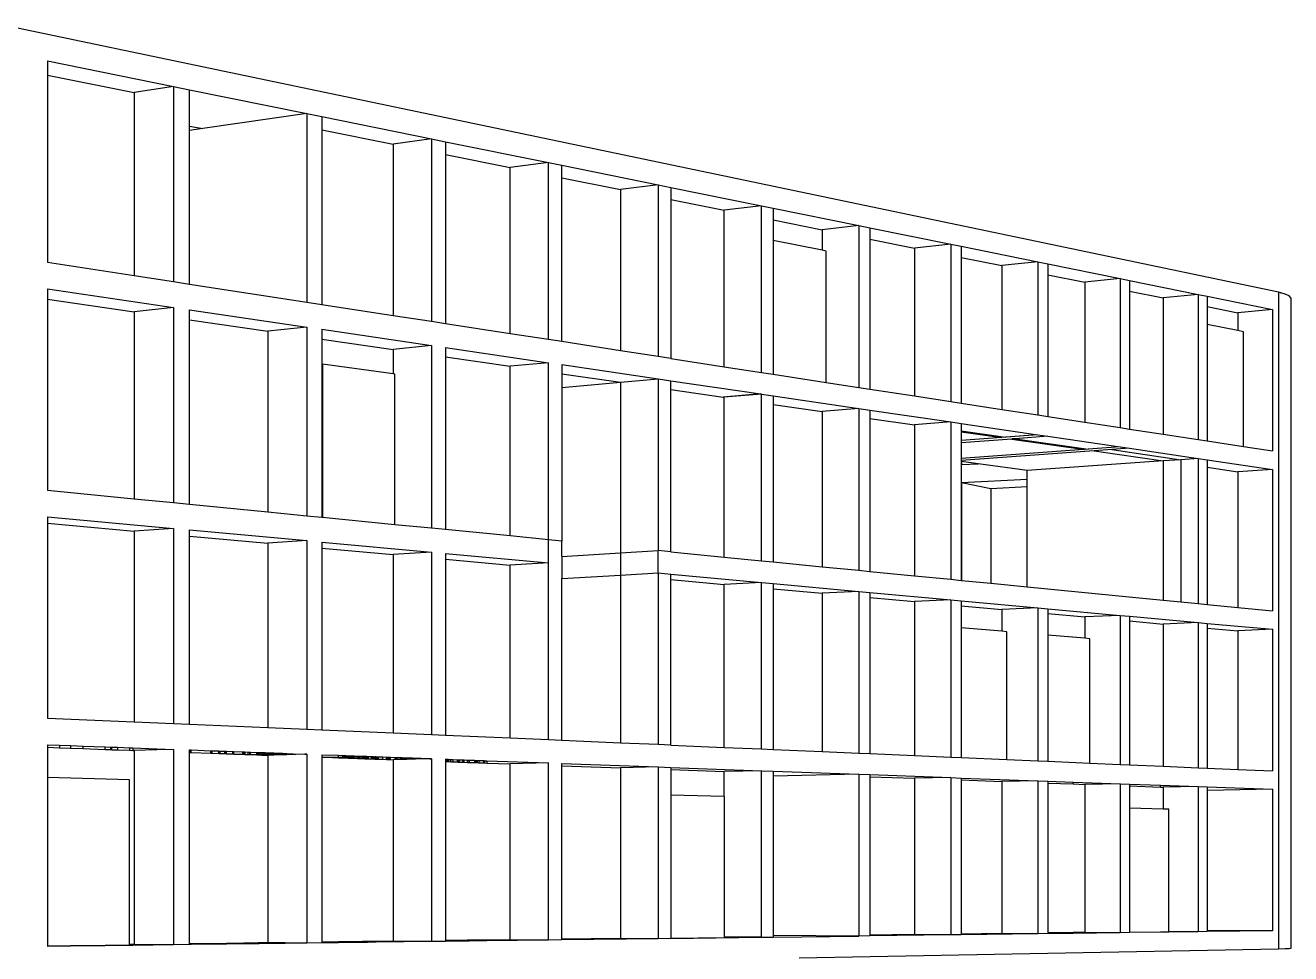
# Model space of a CAD drawing. Extents: x -29445 to 46678, y -19438 to 11547.
# Drawn here: x 2257 to 18822, y -783 to 11374 of the extents above; entities that cross this region are included whole.
import ezdxf

# ---------------------------------------------------------------- set-up
doc = ezdxf.new("R2010")
doc.units = 0
doc.layers.get('0').update_dxf_attribs({"linetype": 'CONTINUOUS'})

msp = doc.modelspace()

# ---------------------------------------------------------------- linework, layer by layer
for p, q in [((18662, 7878), (1966, 11374)), ((2549, 10908), (4196, 10574)), ((2549, 10908), (2549, 10720)), ((2549, 10720), (3681, 10494)), ((2549, 10720), (2549, 8267)), ((4196, 10574), (3681, 10494)), ((3681, 10494), (3681, 8093)), ((4196, 10574), (4196, 8014)), ((4196, 10574), (4406, 10531)), ((4406, 10531), (5943, 10219)), ((4406, 10055), (4406, 10531)), ((5943, 10219), (4582, 10021)), ((5943, 10219), (5943, 7745)), ((5943, 10219), (6139, 10179)), ((6139, 10179), (7576, 9888)), ((6139, 10179), (6139, 10004)), ((4406, 10055), (4582, 10021)), ((4406, 9995), (4406, 10055)), ((4582, 10021), (4406, 9995)), ((4406, 7981), (4406, 9995)), ((6139, 10004), (7071, 9818)), ((6139, 10004), (6139, 7715)), ((7576, 9888), (7071, 9818)), ((7071, 9818), (7071, 7571)), ((7576, 9888), (7576, 7494)), ((7576, 9888), (7759, 9850)), ((7759, 9850), (9106, 9577)), ((7759, 9850), (7759, 9681)), ((7759, 9681), (8606, 9512)), ((7759, 9681), (7759, 7465)), ((9106, 9577), (8606, 9512)), ((8606, 7335), (8606, 9512)), ((9106, 9577), (9279, 9542)), ((9106, 7258), (9106, 9577)), ((9279, 9542), (10544, 9285)), ((9279, 9378), (9279, 9542)), ((9279, 9378), (10049, 9224)), ((9279, 7232), (9279, 9378)), ((10544, 9285), (10049, 9224)), ((10544, 9285), (10544, 7037)), ((10544, 9285), (10706, 9252)), ((10049, 9224), (10049, 7113)), ((10706, 9252), (11896, 9011)), ((10706, 9252), (10706, 9093)), ((10706, 9093), (11407, 8953)), ((10706, 9093), (10706, 7012)), ((11896, 9011), (11407, 8953)), ((11407, 6904), (11407, 8953)), ((11896, 9011), (12048, 8980)), ((11896, 6829), (11896, 9011)), ((12048, 8980), (13170, 8752)), ((12048, 8980), (12048, 8825)), ((12048, 8825), (12688, 8697)), ((12048, 8825), (12048, 8556)), ((13170, 8752), (12688, 8697)), ((12688, 8697), (12688, 8429)), ((13170, 8752), (13314, 8723)), ((13170, 8752), (13170, 6633)), ((13314, 8723), (14374, 8508)), ((13314, 8723), (13314, 8572)), ((12688, 8429), (12048, 8556)), ((12048, 8556), (12048, 6806)), ((13314, 8572), (13898, 8456)), ((13314, 8572), (13314, 6611)), ((14374, 8508), (13898, 8456)), ((13898, 8456), (13898, 6521)), ((14374, 8508), (14510, 8480)), ((14374, 8508), (14374, 6448)), ((14510, 8480), (15512, 8277)), ((14510, 8480), (14510, 8334)), ((12742, 8418), (12688, 8429)), ((12742, 6699), (12742, 8418)), ((14510, 8334), (15042, 8228)), ((14510, 8334), (14510, 6427)), ((3681, 8093), (2549, 8267)), ((15512, 8277), (15042, 8228)), ((15042, 8228), (15042, 6345)), ((15512, 8277), (15641, 8250)), ((15512, 8277), (15512, 6273)), ((15641, 8250), (16590, 8058)), ((15641, 8250), (15641, 8108)), ((4196, 8014), (3681, 8093)), ((4406, 7981), (4196, 8014)), ((5943, 7745), (4406, 7981)), ((15641, 8108), (16126, 8012)), ((15641, 8108), (15641, 6253)), ((16590, 8058), (16126, 8012)), ((16126, 8012), (16126, 6178)), ((16590, 8058), (16712, 8033)), ((16590, 8058), (16590, 6107)), ((16712, 8033), (17612, 7850)), ((16712, 8033), (16712, 7895)), ((2549, 7923), (4196, 7680)), ((2549, 7923), (2549, 7787)), ((2549, 7787), (3681, 7623)), ((2549, 7787), (2549, 5282)), ((16712, 7895), (17154, 7806)), ((16712, 7895), (16712, 6088)), ((17612, 7850), (17154, 7806)), ((17154, 7806), (17154, 6020)), ((17612, 7850), (17728, 7827)), ((17612, 7850), (17612, 5950)), ((17728, 7827), (18584, 7653)), ((17728, 7827), (17728, 7692)), ((18662, 7878), (18662, -722)), ((18748, 7855), (18662, 7878)), ((18689, 7871), (18694, 7871)), ((18801, 7831), (18748, 7855)), ((18822, 7804), (18801, 7831)), ((18822, 7804), (18822, -716)), ((4196, 7680), (3681, 7623)), ((3681, 7623), (3681, 5171)), ((4196, 7680), (4196, 5120)), ((4406, 7649), (5943, 7423)), ((4406, 7518), (4406, 7649)), ((6139, 7715), (5943, 7745)), ((7071, 7571), (6139, 7715)), ((17728, 7692), (18132, 7611)), ((17728, 7692), (17728, 7457)), ((18584, 7653), (18132, 7611)), ((18584, 7653), (18584, 5800)), ((4406, 7518), (5432, 7369)), ((4406, 5100), (4406, 7518)), ((7576, 7494), (7071, 7571)), ((7759, 7465), (7576, 7494)), ((8606, 7335), (7759, 7465)), ((17728, 7457), (17728, 5932)), ((18132, 7376), (17728, 7457)), ((18132, 7611), (18132, 7376)), ((5943, 7423), (5432, 7369)), ((5432, 7369), (5432, 4999)), ((5943, 7423), (5943, 4948)), ((6139, 7394), (7576, 7182)), ((6139, 7394), (6139, 7266)), ((9106, 7258), (8606, 7335)), ((18206, 7362), (18132, 7376)), ((18206, 5858), (18206, 7362)), ((6139, 7266), (7071, 7131)), ((6139, 7266), (6139, 6939)), ((7576, 7182), (7071, 7131)), ((7071, 7131), (7071, 6809)), ((7576, 7182), (7576, 4788)), ((7759, 7155), (9106, 6956)), ((7759, 7155), (7759, 7032)), ((9279, 7232), (9106, 7258)), ((10049, 7113), (9279, 7232)), ((7759, 7032), (8606, 6909)), ((7759, 7032), (7759, 4770)), ((10544, 7037), (10049, 7113)), ((10706, 7012), (10544, 7037)), ((10706, 7012), (11407, 6904)), ((6139, 6939), (6147, 6939)), ((6139, 6939), (6139, 4929)), ((6147, 6939), (6147, 4928)), ((7071, 6809), (6147, 6939)), ((7094, 6806), (7071, 6809)), ((7094, 4835), (7094, 6806)), ((9106, 6956), (8606, 6909)), ((8606, 4687), (8606, 6909)), ((9106, 4637), (9106, 6956)), ((9279, 6931), (10544, 6744)), ((9279, 6931), (9279, 6811)), ((9279, 6811), (10049, 6700)), ((9279, 6811), (9279, 6630)), ((11407, 6904), (11896, 6829)), ((11896, 6829), (12048, 6806)), ((12048, 6806), (12742, 6699)), ((9279, 6630), (10049, 6700)), ((9279, 6630), (9279, 4621)), ((10049, 6700), (10544, 6744)), ((10049, 6700), (10049, 4466)), ((10544, 6744), (10706, 6720)), ((10544, 6744), (10544, 4496)), ((10706, 6720), (11881, 6547)), ((10706, 6605), (10706, 6720)), ((12742, 6699), (13170, 6633)), ((13170, 6633), (13314, 6611)), ((10706, 6605), (11392, 6505)), ((10706, 4480), (10706, 6605)), ((11881, 6547), (11392, 6505)), ((11392, 6505), (11407, 6503)), ((11896, 6545), (11407, 6503)), ((11407, 4411), (11407, 6503)), ((11881, 6547), (11896, 6545)), ((11896, 4363), (11896, 6545)), ((11896, 6545), (12048, 6522)), ((12048, 6522), (13170, 6357)), ((12048, 6522), (12048, 6410)), ((13314, 6611), (13898, 6521)), ((13898, 6521), (14374, 6448)), ((12048, 6410), (12688, 6317)), ((12048, 6410), (12048, 4348)), ((13170, 6357), (12688, 6317)), ((12688, 6317), (12688, 4285)), ((13170, 6357), (13314, 6336)), ((13170, 6357), (13170, 4238)), ((13314, 6336), (14374, 6180)), ((13314, 6336), (13314, 6227)), ((14374, 6448), (14510, 6427)), ((14510, 6427), (15042, 6345)), ((15042, 6345), (15512, 6273)), ((13314, 6227), (13898, 6142)), ((13314, 6227), (13314, 4224)), ((14374, 6180), (13898, 6142)), ((13898, 6142), (13898, 4167)), ((14374, 6180), (14510, 6159)), ((14374, 6180), (14374, 4120)), ((14510, 6159), (14510, 6159)), ((14510, 6159), (15512, 6012)), ((14510, 6159), (14510, 6159)), ((14510, 6159), (14510, 6159)), ((14510, 6159), (14510, 6064)), ((14510, 6159), (14510, 6064)), ((15512, 6273), (15641, 6253)), ((15641, 6253), (16126, 6178)), ((16126, 6178), (16590, 6107)), ((14510, 6064), (14510, 6064)), ((14510, 6064), (15088, 5980)), ((14510, 6064), (14510, 6053)), ((14510, 6064), (14510, 6053)), ((14510, 6053), (14510, 6053)), ((14510, 6053), (15042, 5976)), ((14510, 6053), (14510, 5936)), ((14510, 6053), (14510, 5936)), ((15512, 6012), (14510, 5936)), ((15088, 5980), (15042, 5976)), ((15512, 6012), (15088, 5980)), ((15641, 5993), (15218, 5961)), ((15641, 5993), (15218, 5961)), ((15512, 6012), (15641, 5993)), ((15512, 6012), (15512, 6012)), ((15641, 5993), (15641, 5993)), ((15641, 5993), (16590, 5853)), ((16590, 6107), (16712, 6088)), ((16712, 6088), (17154, 6020)), ((17154, 6020), (17612, 5950)), ((15171, 5957), (14510, 5908)), ((14510, 5936), (14510, 5936)), ((14510, 5936), (14510, 5908)), ((14510, 5936), (14510, 5908)), ((14510, 5908), (14510, 5908)), ((14510, 5908), (14510, 5702)), ((14510, 5908), (14510, 5702)), ((16590, 5853), (14510, 5702)), ((16249, 5801), (14510, 5676)), ((15218, 5961), (15171, 5957)), ((15218, 5961), (15171, 5958)), ((15171, 5958), (15171, 5957)), ((15171, 5957), (16126, 5819)), ((15218, 5961), (16172, 5823)), ((15218, 5961), (15218, 5961)), ((16172, 5823), (16126, 5819)), ((16590, 5853), (16172, 5823)), ((16480, 5818), (16249, 5801)), ((16480, 5818), (16249, 5801)), ((16249, 5801), (17154, 5670)), ((16249, 5801), (16249, 5801)), ((16712, 5835), (16480, 5818)), ((16712, 5835), (16480, 5818)), ((16480, 5818), (16480, 5818)), ((16480, 5818), (17383, 5686)), ((16590, 5853), (16712, 5835)), ((16590, 5853), (16590, 5853)), ((16712, 5835), (17612, 5702)), ((16712, 5835), (16712, 5835)), ((17612, 5950), (17728, 5932)), ((17728, 5932), (18206, 5858)), ((18206, 5858), (18584, 5800)), ((14510, 5702), (14510, 5702)), ((14510, 5702), (14510, 5676)), ((14510, 5702), (14510, 5676)), ((14510, 5676), (14510, 5676)), ((14510, 5676), (14510, 5663)), ((14510, 5676), (14510, 5663)), ((14510, 5663), (14510, 5663)), ((14512, 5663), (14510, 5663)), ((14510, 5663), (14510, 5621)), ((14510, 5663), (14510, 5621)), ((14512, 5663), (14512, 5621)), ((14729, 5633), (14512, 5663)), ((14512, 5621), (14729, 5633)), ((15373, 5546), (14729, 5633)), ((17154, 5670), (15373, 5546)), ((17383, 5686), (17154, 5670)), ((17154, 5670), (17154, 5670)), ((17154, 5670), (17154, 3846)), ((17612, 5702), (17383, 5686)), ((17383, 5686), (17383, 3824)), ((17613, 5702), (17612, 5702)), ((17612, 5702), (17613, 5702)), ((17612, 5702), (17612, 5702)), ((17612, 5702), (17612, 3801)), ((17613, 5702), (17613, 3801)), ((17613, 5702), (17728, 5685)), ((17728, 5685), (18584, 5559)), ((17728, 5685), (17728, 5587)), ((14510, 5621), (14510, 5621)), ((14510, 5621), (14512, 5621)), ((14510, 5621), (14510, 5387)), ((14510, 5621), (14510, 5387)), ((15373, 5433), (15373, 5546)), ((17728, 5587), (18132, 5528)), ((17728, 5587), (17728, 3790)), ((18584, 5559), (18132, 5528)), ((18132, 5528), (18132, 3750)), ((18584, 5559), (18584, 3706)), ((14510, 5387), (14510, 5387)), ((14510, 5387), (14512, 5387)), ((14510, 5387), (14510, 5331)), ((14510, 5387), (14510, 5331)), ((14510, 5331), (14510, 5331)), ((14510, 5331), (14512, 5331)), ((14510, 5331), (14510, 5289)), ((14510, 5331), (14510, 5289)), ((14512, 5387), (15373, 5433)), ((14512, 5387), (14899, 5309)), ((14512, 5387), (14512, 5331)), ((14512, 5331), (14512, 5289)), ((14899, 5309), (15373, 5334)), ((14899, 5309), (14899, 4068)), ((15373, 5334), (15373, 5433)), ((15373, 4021), (15373, 5334)), ((3681, 5171), (2549, 5282)), ((4196, 5120), (3681, 5171)), ((14510, 5289), (14510, 5289)), ((14510, 5289), (14512, 5289)), ((14510, 5289), (14510, 5219)), ((14510, 5289), (14510, 5219)), ((14512, 5219), (14510, 5219)), ((14510, 5219), (14510, 5219)), ((14510, 5219), (14510, 5178)), ((14510, 5219), (14510, 5178)), ((14512, 5178), (14510, 5178)), ((14510, 5178), (14510, 5178)), ((14510, 5178), (14510, 4106)), ((14510, 5178), (14510, 4106)), ((14512, 5289), (14512, 5219)), ((14512, 5219), (14512, 5178)), ((14512, 5178), (14512, 4106)), ((4406, 5100), (4196, 5120)), ((5432, 4999), (4406, 5100)), ((5943, 4948), (5432, 4999)), ((2549, 4938), (4196, 4787)), ((2549, 4938), (2549, 4853)), ((2549, 4853), (3681, 4751)), ((2549, 4853), (2549, 2297)), ((6139, 4929), (5943, 4948)), ((6147, 4928), (6139, 4929)), ((7094, 4835), (6147, 4928)), ((7576, 4788), (7094, 4835)), ((4196, 4787), (3681, 4751)), ((3681, 4751), (3681, 2249)), ((4196, 4787), (4196, 2227)), ((4406, 4768), (5943, 4626)), ((4406, 4685), (4406, 4768)), ((4406, 4685), (5432, 4593)), ((4406, 2218), (4406, 4685)), ((7759, 4770), (7576, 4788)), ((8606, 4687), (7759, 4770)), ((9106, 4637), (8606, 4687)), ((5943, 4626), (5432, 4593)), ((5432, 4593), (5432, 2174)), ((5943, 4626), (5943, 2152)), ((6139, 4608), (7576, 4476)), ((6139, 4608), (6139, 4529)), ((6139, 4529), (7071, 4445)), ((6139, 4529), (6139, 2144)), ((7576, 4476), (7071, 4445)), ((7576, 4476), (7576, 2082)), ((9106, 4336), (9106, 4637)), ((9279, 4621), (9106, 4637)), ((9279, 4420), (9279, 4621)), ((10049, 4466), (10544, 4496)), ((10706, 4480), (10544, 4496)), ((10544, 4203), (10544, 4496)), ((10706, 4480), (11407, 4411)), ((7071, 4445), (7071, 2104)), ((7759, 4459), (9106, 4336)), ((7759, 4459), (7759, 4383)), ((7759, 4383), (8606, 4306)), ((7759, 4383), (7759, 2074)), ((9106, 4336), (8606, 4306)), ((9106, 2017), (9106, 4336)), ((9279, 4420), (10049, 4466)), ((9279, 4420), (9279, 4132)), ((10049, 4466), (10049, 4176)), ((11407, 4411), (11896, 4363)), ((11896, 4363), (12048, 4348)), ((12048, 4348), (12688, 4285)), ((8606, 2038), (8606, 4306)), ((9279, 4132), (10049, 4176)), ((10049, 4176), (10544, 4203)), ((10049, 4176), (10049, 1976)), ((10544, 4203), (10544, 1955)), ((10544, 4203), (10706, 4189)), ((10706, 4189), (11896, 4079)), ((10706, 4116), (10706, 4189)), ((12688, 4285), (13170, 4238)), ((13170, 4238), (13314, 4224)), ((13314, 4224), (13898, 4167)), ((13898, 4167), (14374, 4120)), ((9279, 2009), (9279, 4132)), ((10706, 4116), (11407, 4053)), ((10706, 1948), (10706, 4116)), ((11896, 4079), (11407, 4053)), ((11407, 1918), (11407, 4053)), ((11896, 4079), (12048, 4065)), ((11896, 1898), (11896, 4079)), ((12048, 4065), (13170, 3962)), ((12048, 4065), (12048, 3995)), ((12048, 3995), (12688, 3937)), ((12048, 3995), (12048, 1891)), ((14374, 4120), (14510, 4106)), ((14510, 4106), (14510, 4106)), ((14510, 4106), (14512, 4106)), ((14512, 4106), (14899, 4068)), ((14899, 4068), (15373, 4021)), ((15373, 4021), (17154, 3846)), ((13170, 3962), (12688, 3937)), ((12688, 3937), (12688, 1864)), ((13170, 3962), (13314, 3949)), ((13170, 3962), (13170, 1843)), ((13314, 3949), (14374, 3851)), ((13314, 3949), (13314, 3881)), ((13314, 3881), (13898, 3828)), ((13314, 3881), (13314, 1837)), ((14374, 3851), (13898, 3828)), ((13898, 3828), (13898, 1812)), ((14374, 3851), (14510, 3839)), ((14374, 3851), (14374, 1792)), ((14510, 3839), (15512, 3747)), ((14510, 3839), (14510, 3773)), ((17154, 3846), (17383, 3824)), ((17383, 3824), (17612, 3801)), ((14510, 3773), (15042, 3725)), ((14510, 3773), (14510, 3484)), ((15512, 3747), (15042, 3725)), ((15042, 3725), (15042, 3439)), ((15512, 3747), (15641, 3735)), ((15512, 3747), (15512, 1743)), ((15641, 3735), (16590, 3648)), ((15641, 3735), (15641, 3671)), ((15641, 3671), (16126, 3627)), ((15641, 3671), (15641, 3390)), ((16590, 3648), (16126, 3627)), ((16590, 3648), (16712, 3637)), ((16590, 3648), (16590, 1697)), ((17612, 3801), (17613, 3801)), ((17613, 3801), (17728, 3790)), ((17728, 3790), (18132, 3750)), ((18132, 3750), (18584, 3706)), ((15042, 3439), (14510, 3484)), ((14510, 3484), (14510, 1786)), ((16126, 3627), (16126, 3348)), ((16712, 3637), (17612, 3554)), ((16712, 3637), (16712, 3574)), ((16712, 3574), (17154, 3534)), ((16712, 3574), (16712, 1692)), ((17612, 3554), (17154, 3534)), ((17154, 3534), (17154, 1673)), ((17612, 3554), (17728, 3543)), ((17612, 3554), (17612, 1653)), ((17728, 3543), (18584, 3465)), ((17728, 3543), (17728, 3482)), ((17728, 3482), (18132, 3446)), ((17728, 3482), (17728, 1648)), ((15106, 3433), (15042, 3439)), ((15106, 1760), (15106, 3433)), ((16126, 3348), (15641, 3390)), ((15641, 3390), (15641, 1737)), ((16194, 3342), (16126, 3348)), ((16194, 1714), (16194, 3342)), ((18584, 3465), (18132, 3446)), ((18132, 3446), (18132, 1631)), ((18584, 3465), (18584, 1612)), ((3681, 2249), (2549, 2297)), ((4196, 2227), (3681, 2249)), ((4406, 2218), (4196, 2227)), ((5432, 2174), (4406, 2218)), ((5943, 2152), (5432, 2174)), ((6139, 2144), (5943, 2152)), ((7071, 2104), (6139, 2144)), ((7576, 2082), (7071, 2104)), ((7759, 2074), (7576, 2082)), ((8606, 2038), (7759, 2074)), ((9106, 2017), (8606, 2038)), ((9279, 2009), (9106, 2017)), ((10049, 1976), (9279, 2009)), ((2549, 1953), (2705, 1948)), ((2549, 1953), (2549, 1920)), ((2549, 1920), (2705, 1914)), ((2549, 1920), (2549, 1526)), ((2705, 1948), (2705, 1914)), ((2705, 1948), (2849, 1942)), ((2705, 1914), (2849, 1909)), ((2849, 1942), (2849, 1909)), ((2849, 1942), (3017, 1936)), ((2849, 1909), (3017, 1903)), ((3017, 1903), (3017, 1936)), ((3017, 1936), (3301, 1926)), ((3017, 1903), (3301, 1893)), ((3301, 1893), (3301, 1926)), ((3301, 1926), (3378, 1923)), ((3301, 1893), (3378, 1890)), ((3378, 1890), (3378, 1923)), ((3378, 1923), (3391, 1923)), ((3378, 1890), (3391, 1889)), ((3391, 1889), (3391, 1923)), ((3391, 1923), (3464, 1920)), ((3391, 1889), (3464, 1887)), ((3464, 1920), (3464, 1887)), ((3464, 1920), (3622, 1914)), ((3464, 1887), (3622, 1881)), ((3622, 1914), (3622, 1881)), ((3622, 1914), (3663, 1913)), ((3622, 1881), (3663, 1880)), ((3663, 1913), (3663, 1880)), ((3663, 1913), (3981, 1901)), ((3663, 1880), (3681, 1879)), ((3981, 1887), (3681, 1879)), ((3681, 1879), (3681, -662)), ((3981, 1887), (3981, 1901)), ((3981, 1901), (4196, 1893)), ((4196, 1893), (3981, 1887)), ((4196, 1893), (4196, -667)), ((4406, 1853), (4406, 1886)), ((4406, 1886), (4422, 1885)), ((4406, -653), (4406, 1853)), ((4406, 1853), (4422, 1853)), ((4422, 1885), (4422, 1853)), ((4422, 1885), (4429, 1885)), ((4422, 1853), (4429, 1852)), ((4429, 1852), (4429, 1885)), ((4429, 1885), (4688, 1875)), ((4429, 1852), (4688, 1843)), ((4688, 1843), (4688, 1875)), ((4688, 1875), (4704, 1875)), ((4688, 1843), (4704, 1843)), ((4704, 1843), (4704, 1875)), ((4704, 1875), (4792, 1872)), ((4704, 1843), (4792, 1839)), ((4792, 1839), (4792, 1872)), ((4792, 1839), (4792, 1872)), ((4792, 1872), (4792, 1872)), ((4792, 1872), (4808, 1871)), ((4792, 1839), (4792, 1839)), ((4792, 1839), (4808, 1839)), ((4808, 1839), (4808, 1871)), ((4808, 1871), (4871, 1869)), ((4808, 1839), (4871, 1837)), ((4871, 1837), (4871, 1869)), ((4871, 1869), (4872, 1869)), ((4871, 1837), (4872, 1837)), ((4872, 1837), (4872, 1869)), ((4872, 1869), (4887, 1868)), ((4872, 1837), (4887, 1836)), ((4887, 1836), (4887, 1868)), ((4887, 1868), (4892, 1868)), ((4887, 1836), (4892, 1836)), ((4892, 1836), (4892, 1868)), ((4892, 1868), (4972, 1865)), ((4892, 1836), (4972, 1833)), ((4972, 1833), (4972, 1865)), ((4972, 1833), (4972, 1865)), ((4972, 1865), (4972, 1865)), ((4972, 1865), (4988, 1865)), ((4972, 1833), (4972, 1833)), ((4972, 1833), (4988, 1832)), ((4988, 1832), (4988, 1865)), ((4988, 1865), (5104, 1860)), ((4988, 1832), (5104, 1828)), ((5104, 1828), (5104, 1860)), ((5104, 1860), (5105, 1860)), ((5104, 1828), (5105, 1828)), ((5105, 1828), (5105, 1860)), ((5105, 1860), (5119, 1860)), ((5105, 1828), (5119, 1828)), ((5119, 1860), (5119, 1828)), ((5119, 1860), (5131, 1859)), ((5119, 1828), (5131, 1827)), ((5131, 1859), (5131, 1827)), ((5131, 1859), (5170, 1858)), ((5131, 1827), (5170, 1826)), ((5170, 1858), (5170, 1826)), ((5170, 1858), (5196, 1857)), ((5170, 1826), (5189, 1825)), ((5189, 1825), (5196, 1825)), ((5189, 1825), (5196, 1825)), ((5196, 1857), (5196, 1825)), ((5196, 1857), (5198, 1857)), ((5196, 1825), (5196, 1825)), ((5196, 1825), (5198, 1825)), ((5196, 1825), (5198, 1825)), ((5198, 1825), (5198, 1857)), ((5198, 1857), (5200, 1857)), ((5198, 1825), (5198, 1825)), ((5198, 1825), (5200, 1825)), ((5198, 1825), (5200, 1825)), ((5200, 1825), (5200, 1857)), ((5200, 1857), (5206, 1857)), ((5200, 1825), (5206, 1826)), ((5200, 1825), (5200, 1825)), ((5200, 1825), (5206, 1825)), ((5206, 1826), (5206, 1857)), ((5206, 1857), (5288, 1854)), ((5206, 1826), (5288, 1827)), ((5206, 1825), (5206, 1826)), ((5206, 1825), (5288, 1822)), ((5288, 1827), (5288, 1854)), ((5288, 1854), (5293, 1853)), ((5288, 1822), (5288, 1827)), ((5288, 1827), (5293, 1827)), ((5293, 1827), (5293, 1853)), ((5293, 1853), (5302, 1853)), ((5293, 1822), (5293, 1827)), ((5293, 1827), (5302, 1827)), ((5302, 1827), (5302, 1853)), ((5302, 1853), (5305, 1853)), ((5302, 1827), (5305, 1828)), ((5302, 1821), (5302, 1827)), ((5305, 1853), (5305, 1828)), ((5305, 1853), (5309, 1853)), ((5305, 1828), (5305, 1821)), ((5305, 1828), (5309, 1828)), ((5309, 1828), (5309, 1853)), ((5309, 1853), (5311, 1853)), ((5309, 1821), (5309, 1828)), ((5309, 1828), (5311, 1828)), ((5311, 1828), (5311, 1853)), ((5311, 1853), (5317, 1853)), ((5311, 1821), (5311, 1828)), ((5311, 1828), (5317, 1828)), ((5317, 1828), (5317, 1853)), ((5317, 1853), (5320, 1852)), ((5317, 1821), (5317, 1828)), ((5317, 1828), (5320, 1828)), ((5320, 1828), (5320, 1852)), ((5320, 1852), (5329, 1852)), ((5320, 1821), (5320, 1828)), ((5320, 1828), (5329, 1828)), ((5329, 1828), (5329, 1852)), ((5329, 1852), (5355, 1851)), ((5329, 1820), (5329, 1828)), ((5329, 1828), (5355, 1828)), ((5355, 1828), (5355, 1851)), ((5355, 1851), (5375, 1851)), ((5355, 1828), (5375, 1829)), ((5355, 1819), (5355, 1828)), ((5375, 1829), (5375, 1851)), ((5375, 1851), (5380, 1850)), ((5375, 1819), (5375, 1829)), ((5375, 1829), (5380, 1829)), ((5380, 1829), (5380, 1850)), ((5380, 1850), (5388, 1850)), ((5380, 1818), (5380, 1829)), ((5380, 1829), (5388, 1829)), ((5388, 1829), (5388, 1850)), ((5388, 1850), (5390, 1850)), ((5388, 1818), (5388, 1829)), ((5388, 1829), (5390, 1829)), ((5390, 1829), (5390, 1850)), ((5390, 1850), (5396, 1850)), ((5390, 1818), (5390, 1829)), ((5390, 1829), (5396, 1829)), ((5396, 1829), (5396, 1850)), ((5396, 1850), (5414, 1849)), ((5396, 1829), (5414, 1830)), ((5396, 1818), (5396, 1829)), ((5414, 1849), (5414, 1830)), ((5414, 1849), (5475, 1847)), ((5414, 1830), (5475, 1831)), ((5414, 1830), (5414, 1817)), ((5475, 1831), (5475, 1847)), ((5475, 1847), (5480, 1847)), ((5475, 1818), (5475, 1831)), ((5475, 1831), (5480, 1831)), ((5480, 1831), (5480, 1847)), ((5480, 1847), (5488, 1846)), ((5480, 1818), (5480, 1831)), ((5480, 1831), (5488, 1831)), ((5488, 1831), (5488, 1846)), ((5488, 1846), (5504, 1846)), ((5488, 1818), (5488, 1831)), ((5488, 1831), (5504, 1831)), ((5504, 1831), (5504, 1846)), ((5504, 1846), (5506, 1846)), ((5504, 1818), (5504, 1831)), ((5504, 1831), (5506, 1831)), ((5506, 1831), (5506, 1846)), ((5506, 1846), (5506, 1831)), ((5506, 1846), (5511, 1846)), ((5506, 1846), (5506, 1846)), ((5506, 1831), (5511, 1832)), ((5506, 1818), (5506, 1831)), ((5506, 1831), (5506, 1818)), ((5506, 1831), (5506, 1831)), ((5511, 1832), (5511, 1846)), ((5511, 1846), (5573, 1843)), ((5511, 1832), (5573, 1833)), ((5511, 1819), (5511, 1832)), ((5573, 1833), (5573, 1843)), ((5573, 1843), (5622, 1842)), ((5573, 1833), (5622, 1834)), ((5573, 1820), (5573, 1833)), ((5622, 1834), (5622, 1842)), ((5622, 1842), (5627, 1841)), ((5622, 1822), (5622, 1834)), ((5622, 1834), (5627, 1834)), ((5627, 1834), (5627, 1841)), ((5627, 1841), (5635, 1841)), ((5627, 1822), (5627, 1834)), ((5627, 1834), (5635, 1834)), ((5635, 1834), (5635, 1841)), ((5635, 1841), (5658, 1840)), ((5635, 1822), (5635, 1834)), ((5635, 1834), (5658, 1834)), ((5658, 1822), (5635, 1822)), ((5658, 1834), (5658, 1840)), ((5658, 1840), (5682, 1839)), ((5658, 1834), (5682, 1835)), ((5658, 1822), (5658, 1834)), ((5682, 1823), (5658, 1822)), ((5682, 1835), (5682, 1839)), ((5682, 1839), (5762, 1836)), ((5682, 1835), (5762, 1836)), ((5682, 1823), (5682, 1835)), ((5918, 1829), (5682, 1823)), ((5762, 1836), (5918, 1831)), ((5918, 1831), (5918, 1829)), ((5918, 1831), (5943, 1830)), ((5943, 1830), (5918, 1829)), ((5943, 1830), (5943, -644)), ((6139, 1823), (6139, 1791)), ((6139, 1823), (6358, 1815)), ((10544, 1955), (10049, 1976)), ((10706, 1948), (10544, 1955)), ((10706, 1948), (11407, 1918)), ((11407, 1918), (11896, 1898)), ((11896, 1898), (12048, 1891)), ((12048, 1891), (12688, 1864)), ((12688, 1864), (13170, 1843)), ((13170, 1843), (13314, 1837)), ((13314, 1837), (13898, 1812)), ((5288, 1822), (5293, 1822)), ((5293, 1822), (5302, 1821)), ((5302, 1821), (5305, 1821)), ((5305, 1821), (5309, 1821)), ((5309, 1821), (5311, 1821)), ((5311, 1821), (5317, 1821)), ((5317, 1821), (5320, 1821)), ((5320, 1821), (5329, 1820)), ((5329, 1820), (5355, 1819)), ((5355, 1819), (5375, 1819)), ((5375, 1819), (5380, 1818)), ((5380, 1818), (5388, 1818)), ((5388, 1818), (5390, 1818)), ((5390, 1818), (5396, 1818)), ((5396, 1818), (5414, 1817)), ((5414, 1817), (5432, 1817)), ((5475, 1818), (5432, 1817)), ((5432, 1817), (5432, -640)), ((5480, 1818), (5475, 1818)), ((5488, 1818), (5480, 1818)), ((5504, 1818), (5488, 1818)), ((5506, 1818), (5504, 1818)), ((5511, 1819), (5506, 1818)), ((5506, 1818), (5506, 1818)), ((5573, 1820), (5511, 1819)), ((5622, 1822), (5573, 1820)), ((5627, 1822), (5622, 1822)), ((5635, 1822), (5627, 1822)), ((6139, 1791), (6139, -631)), ((6139, 1791), (6198, 1789)), ((6198, 1789), (6358, 1792)), ((6198, 1789), (6358, 1784)), ((6358, 1792), (6358, 1815)), ((6358, 1815), (6416, 1813)), ((6358, 1792), (6416, 1793)), ((6358, 1784), (6358, 1792)), ((6358, 1784), (6416, 1781)), ((6416, 1793), (6416, 1813)), ((6416, 1813), (6436, 1812)), ((6416, 1793), (6436, 1794)), ((6416, 1781), (6416, 1793)), ((6416, 1781), (6436, 1781)), ((6436, 1794), (6436, 1812)), ((6436, 1812), (6443, 1812)), ((6436, 1781), (6436, 1794)), ((6436, 1794), (6443, 1794)), ((6436, 1781), (6443, 1780)), ((6443, 1794), (6443, 1812)), ((6443, 1812), (6458, 1811)), ((6443, 1780), (6443, 1794)), ((6443, 1794), (6458, 1794)), ((6443, 1780), (6458, 1780)), ((6458, 1811), (6458, 1794)), ((6458, 1811), (6484, 1810)), ((6458, 1794), (6484, 1795)), ((6458, 1794), (6458, 1780)), ((6458, 1780), (6484, 1779)), ((6484, 1795), (6484, 1810)), ((6484, 1810), (6505, 1809)), ((6484, 1779), (6484, 1795)), ((6484, 1795), (6505, 1795)), ((6484, 1779), (6505, 1778)), ((6505, 1795), (6505, 1809)), ((6505, 1795), (6505, 1809)), ((6505, 1809), (6505, 1809)), ((6505, 1809), (6507, 1809)), ((6505, 1778), (6505, 1795)), ((6505, 1778), (6505, 1795)), ((6505, 1795), (6505, 1795)), ((6505, 1795), (6507, 1795)), ((6505, 1778), (6505, 1778)), ((6505, 1778), (6507, 1778)), ((6507, 1795), (6507, 1809)), ((6507, 1809), (6525, 1809)), ((6507, 1778), (6507, 1795)), ((6507, 1795), (6525, 1795)), ((6507, 1778), (6525, 1778)), ((6525, 1795), (6525, 1809)), ((6525, 1809), (6543, 1808)), ((6525, 1795), (6543, 1796)), ((6525, 1778), (6525, 1795)), ((6525, 1778), (6543, 1777)), ((6543, 1796), (6543, 1808)), ((6543, 1796), (6543, 1808)), ((6543, 1808), (6543, 1808)), ((6543, 1808), (6546, 1808)), ((6543, 1777), (6543, 1796)), ((6543, 1777), (6543, 1796)), ((6543, 1796), (6543, 1796)), ((6543, 1796), (6546, 1796)), ((6543, 1777), (6543, 1777)), ((6543, 1777), (6546, 1777)), ((6546, 1796), (6546, 1808)), ((6546, 1808), (6549, 1808)), ((6546, 1777), (6546, 1796)), ((6546, 1796), (6549, 1796)), ((6546, 1777), (6549, 1777)), ((6549, 1808), (6549, 1796)), ((6549, 1808), (6563, 1807)), ((6549, 1796), (6549, 1777)), ((6549, 1796), (6563, 1796)), ((6549, 1777), (6563, 1776)), ((6563, 1796), (6563, 1807)), ((6563, 1807), (6605, 1806)), ((6563, 1796), (6605, 1797)), ((6563, 1776), (6563, 1796)), ((6563, 1776), (6605, 1775)), ((6605, 1797), (6605, 1806)), ((6605, 1797), (6605, 1806)), ((6605, 1806), (6605, 1806)), ((6605, 1806), (6608, 1806)), ((6605, 1775), (6605, 1797)), ((6605, 1775), (6605, 1797)), ((6605, 1797), (6605, 1797)), ((6605, 1797), (6608, 1797)), ((6605, 1775), (6605, 1775)), ((6605, 1775), (6608, 1775)), ((6608, 1797), (6608, 1806)), ((6608, 1806), (6609, 1806)), ((6608, 1775), (6608, 1797)), ((6608, 1797), (6609, 1797)), ((6608, 1775), (6609, 1775)), ((6609, 1797), (6609, 1806)), ((6609, 1806), (6625, 1805)), ((6609, 1775), (6609, 1797)), ((6609, 1797), (6625, 1797)), ((6609, 1775), (6625, 1774)), ((6625, 1797), (6625, 1805)), ((6625, 1805), (6635, 1805)), ((6625, 1774), (6625, 1797)), ((6625, 1797), (6635, 1797)), ((6625, 1774), (6635, 1774)), ((6635, 1805), (6635, 1797)), ((6635, 1805), (6666, 1804)), ((6635, 1797), (6666, 1798)), ((6635, 1797), (6635, 1774)), ((6635, 1774), (6666, 1772)), ((6666, 1798), (6666, 1804)), ((6666, 1804), (6667, 1804)), ((6666, 1772), (6666, 1798)), ((6666, 1798), (6667, 1798)), ((6666, 1772), (6667, 1772)), ((6667, 1798), (6667, 1804)), ((6667, 1804), (6670, 1803)), ((6667, 1772), (6667, 1798)), ((6667, 1798), (6670, 1798)), ((6667, 1772), (6670, 1772)), ((6670, 1798), (6670, 1803)), ((6670, 1803), (6673, 1803)), ((6670, 1772), (6670, 1798)), ((6670, 1798), (6673, 1798)), ((6670, 1772), (6673, 1772)), ((6673, 1803), (6673, 1798)), ((6673, 1803), (6681, 1803)), ((6673, 1798), (6673, 1772)), ((6673, 1798), (6681, 1798)), ((6673, 1772), (6681, 1772)), ((6681, 1798), (6681, 1803)), ((6681, 1803), (6689, 1803)), ((6681, 1772), (6681, 1798)), ((6681, 1798), (6689, 1798)), ((6681, 1772), (6689, 1772)), ((6689, 1803), (6689, 1798)), ((6689, 1803), (6701, 1802)), ((6689, 1798), (6701, 1799)), ((6689, 1798), (6689, 1772)), ((6689, 1772), (6701, 1771)), ((6701, 1799), (6701, 1802)), ((6701, 1802), (6721, 1802)), ((6701, 1771), (6701, 1799)), ((6701, 1799), (6721, 1799)), ((6701, 1771), (6721, 1770)), ((6721, 1799), (6721, 1802)), ((6721, 1802), (6722, 1802)), ((6721, 1770), (6721, 1799)), ((6721, 1799), (6722, 1799)), ((6721, 1770), (6722, 1770)), ((6722, 1799), (6722, 1802)), ((6722, 1802), (6728, 1801)), ((6722, 1770), (6722, 1799)), ((6722, 1799), (6728, 1799)), ((6722, 1770), (6728, 1770)), ((6728, 1799), (6728, 1801)), ((6728, 1801), (6738, 1801)), ((6728, 1770), (6728, 1799)), ((6728, 1799), (6738, 1799)), ((6728, 1770), (6738, 1770)), ((6738, 1801), (6738, 1799)), ((6738, 1801), (6748, 1801)), ((6738, 1799), (6748, 1800)), ((6738, 1799), (6738, 1770)), ((6738, 1770), (6748, 1770)), ((6748, 1800), (6748, 1801)), ((6748, 1801), (6766, 1800)), ((6748, 1770), (6748, 1800)), ((6748, 1800), (6766, 1800)), ((6748, 1770), (6790, 1768)), ((6766, 1800), (6790, 1799)), ((6790, 1768), (6790, 1799)), ((6790, 1768), (6790, 1799)), ((6790, 1799), (6790, 1799)), ((6790, 1799), (6793, 1799)), ((6790, 1768), (6790, 1768)), ((6790, 1768), (6793, 1768)), ((6793, 1768), (6793, 1799)), ((6793, 1799), (6810, 1798)), ((6793, 1768), (6810, 1767)), ((6810, 1767), (6810, 1798)), ((6810, 1798), (6811, 1798)), ((6810, 1767), (6812, 1767)), ((6811, 1798), (6811, 1795)), ((6811, 1798), (6813, 1798)), ((6811, 1795), (6813, 1795)), ((6813, 1795), (6811, 1795)), ((6812, 1787), (6811, 1785)), ((6811, 1785), (6811, 1781)), ((6811, 1781), (6811, 1779)), ((6811, 1779), (6812, 1777)), ((6814, 1789), (6812, 1787)), ((6812, 1777), (6813, 1776)), ((6813, 1771), (6812, 1767)), ((6812, 1767), (6814, 1767)), ((6813, 1798), (6813, 1798)), ((6813, 1795), (6813, 1798)), ((6813, 1798), (6818, 1798)), ((6820, 1796), (6813, 1795)), ((6818, 1796), (6813, 1795)), ((6813, 1795), (6813, 1795)), ((6813, 1776), (6815, 1776)), ((6815, 1776), (6813, 1771)), ((6817, 1791), (6814, 1789)), ((6814, 1785), (6815, 1787)), ((6815, 1783), (6814, 1785)), ((6818, 1785), (6814, 1785)), ((6814, 1768), (6818, 1775)), ((6814, 1767), (6814, 1768)), ((6814, 1767), (6819, 1767)), ((6815, 1787), (6817, 1789)), ((6816, 1783), (6815, 1783)), ((6818, 1783), (6815, 1783)), ((6822, 1776), (6815, 1776)), ((6818, 1783), (6816, 1783)), ((6817, 1789), (6817, 1791)), ((6823, 1791), (6817, 1791)), ((6820, 1789), (6817, 1789)), ((6818, 1783), (6817, 1782)), ((6817, 1782), (6818, 1779)), ((6818, 1798), (6818, 1796)), ((6818, 1798), (6820, 1798)), ((6818, 1796), (6820, 1796)), ((6819, 1787), (6818, 1785)), ((6818, 1785), (6818, 1785)), ((6821, 1785), (6818, 1785)), ((6818, 1785), (6818, 1783)), ((6821, 1784), (6818, 1783)), ((6834, 1782), (6818, 1783)), ((6818, 1783), (6818, 1783)), ((6818, 1779), (6819, 1777)), ((6822, 1776), (6818, 1775)), ((6818, 1775), (6822, 1775)), ((6820, 1789), (6819, 1787)), ((6819, 1777), (6820, 1776)), ((6820, 1771), (6819, 1767)), ((6819, 1767), (6821, 1767)), ((6820, 1796), (6820, 1798)), ((6820, 1798), (6820, 1798)), ((6820, 1798), (6838, 1797)), ((6821, 1790), (6820, 1789)), ((6824, 1789), (6820, 1789)), ((6820, 1776), (6822, 1776)), ((6822, 1775), (6820, 1771)), ((6823, 1791), (6821, 1790)), ((6821, 1787), (6824, 1789)), ((6821, 1785), (6821, 1787)), ((6821, 1784), (6821, 1785)), ((6823, 1783), (6821, 1784)), ((6821, 1768), (6824, 1775)), ((6821, 1767), (6821, 1768)), ((6821, 1767), (6827, 1767)), ((6824, 1776), (6822, 1776)), ((6822, 1776), (6822, 1776)), ((6822, 1776), (6822, 1775)), ((6822, 1775), (6824, 1775)), ((6824, 1789), (6823, 1791)), ((6841, 1782), (6823, 1783)), ((6824, 1776), (6835, 1775)), ((6824, 1775), (6824, 1776)), ((6824, 1775), (6828, 1775)), ((6828, 1775), (6827, 1767)), ((6827, 1767), (6830, 1767)), ((6835, 1775), (6828, 1775)), ((6830, 1767), (6830, 1775)), ((6830, 1775), (6835, 1775)), ((6835, 1775), (6830, 1775)), ((6830, 1767), (6834, 1766)), ((6838, 1781), (6834, 1782)), ((6835, 1775), (6834, 1766)), ((6834, 1766), (6836, 1766)), ((6835, 1775), (6835, 1775)), ((6835, 1775), (6837, 1774)), ((6837, 1775), (6835, 1775)), ((6835, 1775), (6835, 1775)), ((6835, 1775), (6835, 1775)), ((6836, 1766), (6837, 1774)), ((6836, 1766), (6841, 1766)), ((6837, 1774), (6837, 1775)), ((6837, 1775), (6842, 1775)), ((6837, 1774), (6838, 1774)), ((6838, 1797), (6839, 1796)), ((6838, 1797), (6841, 1797)), ((6839, 1780), (6838, 1781)), ((6838, 1774), (6839, 1772)), ((6839, 1796), (6839, 1794)), ((6839, 1794), (6841, 1794)), ((6841, 1794), (6839, 1794)), ((6840, 1778), (6839, 1780)), ((6839, 1772), (6841, 1769)), ((6841, 1776), (6840, 1778)), ((6841, 1794), (6841, 1797)), ((6841, 1797), (6845, 1797)), ((6847, 1795), (6841, 1794)), ((6845, 1795), (6841, 1794)), ((6841, 1794), (6841, 1794)), ((6844, 1781), (6841, 1782)), ((6842, 1775), (6841, 1776)), ((6841, 1769), (6841, 1766)), ((6841, 1766), (6843, 1766)), ((6842, 1775), (6844, 1774)), ((6842, 1775), (6842, 1775)), ((6842, 1773), (6842, 1775)), ((6843, 1766), (6842, 1773)), ((6843, 1766), (6848, 1766)), ((6846, 1780), (6844, 1781)), ((6844, 1774), (6846, 1772)), ((6845, 1797), (6845, 1796)), ((6845, 1797), (6847, 1797)), ((6845, 1796), (6845, 1795)), ((6845, 1795), (6847, 1795)), ((6847, 1778), (6846, 1780)), ((6846, 1772), (6847, 1769)), ((6847, 1795), (6847, 1797)), ((6847, 1797), (6849, 1797)), ((6848, 1776), (6847, 1778)), ((6847, 1769), (6848, 1766)), ((6849, 1774), (6848, 1776)), ((6848, 1766), (6849, 1766)), ((6849, 1797), (6849, 1774)), ((6849, 1797), (6851, 1797)), ((6849, 1774), (6849, 1766)), ((6849, 1773), (6849, 1774)), ((6849, 1766), (6849, 1773)), ((6849, 1766), (6849, 1766)), ((6849, 1766), (6851, 1766)), ((6851, 1797), (6851, 1766)), ((6851, 1797), (6858, 1797)), ((6851, 1766), (6858, 1766)), ((6858, 1766), (6858, 1797)), ((6858, 1797), (6873, 1796)), ((6858, 1766), (6873, 1765)), ((6873, 1765), (6873, 1796)), ((6873, 1796), (6880, 1796)), ((6873, 1765), (6880, 1765)), ((6880, 1765), (6880, 1796)), ((6880, 1796), (6882, 1796)), ((6880, 1765), (6882, 1765)), ((6882, 1765), (6882, 1796)), ((6882, 1796), (6883, 1796)), ((6882, 1765), (6883, 1765)), ((6883, 1765), (6883, 1796)), ((6883, 1796), (6939, 1794)), ((6883, 1765), (6939, 1763)), ((6939, 1763), (6939, 1794)), ((6939, 1763), (6939, 1794)), ((6939, 1794), (6984, 1792)), ((6939, 1794), (6939, 1794)), ((6939, 1763), (6984, 1761)), ((6939, 1763), (6939, 1763)), ((6984, 1761), (6984, 1792)), ((6984, 1792), (6995, 1792)), ((6984, 1761), (6994, 1761)), ((6994, 1761), (6995, 1792)), ((6994, 1761), (6995, 1761)), ((6995, 1761), (6995, 1792)), ((6995, 1792), (6995, 1792)), ((6995, 1792), (7001, 1791)), ((6995, 1761), (7001, 1761)), ((7001, 1761), (7001, 1791)), ((7001, 1791), (7003, 1791)), ((7001, 1761), (7003, 1760)), ((7003, 1760), (7003, 1791)), ((7003, 1791), (7013, 1791)), ((7003, 1760), (7013, 1760)), ((7013, 1791), (7013, 1760)), ((7013, 1791), (7016, 1791)), ((7013, 1760), (7016, 1760)), ((7016, 1760), (7016, 1791)), ((7016, 1791), (7024, 1791)), ((7016, 1760), (7024, 1760)), ((7024, 1760), (7024, 1791)), ((7024, 1791), (7029, 1790)), ((7024, 1760), (7029, 1760)), ((7029, 1760), (7029, 1790)), ((7029, 1790), (7030, 1790)), ((7029, 1760), (7030, 1759)), ((7030, 1759), (7030, 1790)), ((7030, 1790), (7033, 1790)), ((7030, 1759), (7033, 1759)), ((7033, 1759), (7033, 1790)), ((7033, 1790), (7038, 1790)), ((7033, 1759), (7038, 1759)), ((7038, 1759), (7038, 1790)), ((7038, 1790), (7101, 1788)), ((7038, 1759), (7071, 1758)), ((7101, 1759), (7071, 1758)), ((7071, 1758), (7071, -619)), ((7101, 1759), (7101, 1788)), ((7101, 1788), (7109, 1787)), ((7109, 1759), (7101, 1759)), ((7109, 1759), (7109, 1787)), ((7109, 1787), (7110, 1787)), ((7112, 1759), (7109, 1759)), ((7112, 1759), (7110, 1787)), ((7110, 1787), (7118, 1787)), ((7118, 1759), (7112, 1759)), ((7118, 1759), (7118, 1787)), ((7118, 1787), (7124, 1787)), ((7126, 1759), (7118, 1759)), ((7126, 1759), (7124, 1787)), ((7124, 1787), (7172, 1785)), ((7172, 1761), (7126, 1759)), ((7172, 1761), (7172, 1785)), ((7172, 1785), (7177, 1785)), ((7177, 1761), (7172, 1761)), ((7177, 1761), (7177, 1785)), ((7177, 1785), (7184, 1785)), ((7184, 1761), (7177, 1761)), ((7184, 1761), (7184, 1785)), ((7184, 1761), (7184, 1785)), ((7184, 1785), (7184, 1785)), ((7184, 1785), (7187, 1785)), ((7189, 1761), (7184, 1761)), ((7184, 1761), (7184, 1761)), ((7189, 1761), (7187, 1785)), ((7187, 1785), (7188, 1785)), ((7190, 1761), (7188, 1785)), ((7188, 1785), (7192, 1784)), ((7190, 1761), (7189, 1761)), ((7192, 1761), (7190, 1761)), ((7192, 1761), (7192, 1784)), ((7192, 1784), (7195, 1784)), ((7195, 1761), (7192, 1761)), ((7195, 1761), (7195, 1784)), ((7195, 1784), (7200, 1784)), ((7200, 1761), (7195, 1761)), ((7200, 1761), (7200, 1784)), ((7200, 1761), (7200, 1784)), ((7200, 1784), (7200, 1784)), ((7200, 1784), (7208, 1784)), ((7208, 1761), (7200, 1761)), ((7200, 1761), (7200, 1761)), ((7208, 1761), (7208, 1784)), ((7208, 1784), (7229, 1783)), ((7229, 1762), (7208, 1761)), ((7229, 1762), (7229, 1783)), ((7229, 1783), (7237, 1783)), ((7237, 1762), (7229, 1762)), ((7237, 1762), (7237, 1783)), ((7237, 1783), (7244, 1783)), ((7244, 1762), (7237, 1762)), ((7244, 1762), (7244, 1783)), ((7244, 1783), (7246, 1783)), ((7246, 1762), (7244, 1762)), ((7246, 1762), (7246, 1783)), ((7246, 1783), (7247, 1782)), ((7247, 1762), (7246, 1762)), ((7247, 1762), (7247, 1782)), ((7247, 1782), (7249, 1782)), ((7249, 1762), (7247, 1762)), ((7249, 1762), (7249, 1782)), ((7249, 1782), (7252, 1782)), ((7252, 1763), (7249, 1762)), ((7252, 1763), (7252, 1782)), ((7252, 1782), (7254, 1782)), ((7254, 1763), (7252, 1763)), ((7254, 1763), (7254, 1782)), ((7254, 1782), (7261, 1782)), ((7261, 1763), (7254, 1763)), ((7261, 1763), (7261, 1782)), ((7261, 1782), (7289, 1781)), ((7289, 1763), (7261, 1763)), ((7289, 1763), (7289, 1781)), ((7289, 1781), (7294, 1781)), ((7294, 1764), (7289, 1763)), ((7294, 1764), (7294, 1781)), ((7294, 1781), (7302, 1780)), ((7302, 1764), (7294, 1764)), ((7302, 1764), (7302, 1780)), ((7302, 1780), (7318, 1780)), ((7318, 1764), (7302, 1764)), ((7318, 1764), (7318, 1780)), ((7318, 1780), (7324, 1780)), ((7324, 1764), (7318, 1764)), ((7324, 1764), (7324, 1780)), ((7324, 1780), (7342, 1779)), ((7342, 1765), (7324, 1764)), ((7342, 1765), (7342, 1779)), ((7342, 1779), (7355, 1779)), ((7355, 1765), (7342, 1765)), ((7355, 1765), (7355, 1779)), ((7355, 1779), (7363, 1778)), ((7363, 1765), (7355, 1765)), ((7363, 1765), (7363, 1778)), ((7363, 1778), (7366, 1778)), ((7366, 1765), (7363, 1765)), ((7366, 1765), (7366, 1778)), ((7366, 1778), (7434, 1776)), ((7434, 1767), (7366, 1765)), ((7434, 1767), (7434, 1776)), ((7434, 1776), (7439, 1775)), ((7439, 1767), (7434, 1767)), ((7439, 1767), (7439, 1775)), ((7439, 1775), (7457, 1775)), ((7457, 1768), (7439, 1767)), ((7457, 1768), (7457, 1775)), ((7457, 1775), (7486, 1774)), ((7486, 1768), (7457, 1768)), ((7486, 1768), (7486, 1774)), ((7486, 1768), (7486, 1774)), ((7486, 1774), (7486, 1774)), ((7486, 1774), (7494, 1773)), ((7494, 1768), (7486, 1768)), ((7486, 1768), (7486, 1768)), ((7494, 1768), (7494, 1773)), ((7494, 1773), (7508, 1773)), ((7508, 1769), (7494, 1768)), ((7508, 1769), (7508, 1773)), ((7508, 1773), (7509, 1773)), ((7509, 1769), (7508, 1769)), ((7509, 1769), (7509, 1773)), ((7509, 1773), (7517, 1773)), ((7517, 1769), (7509, 1769)), ((7517, 1769), (7517, 1773)), ((7517, 1773), (7532, 1772)), ((7532, 1769), (7517, 1769)), ((7532, 1769), (7532, 1772)), ((7532, 1772), (7535, 1772)), ((7535, 1770), (7532, 1769)), ((7535, 1770), (7535, 1772)), ((7535, 1772), (7536, 1772)), ((7536, 1770), (7535, 1770)), ((7536, 1770), (7536, 1772)), ((7536, 1772), (7544, 1772)), ((7544, 1770), (7536, 1770)), ((7544, 1770), (7544, 1772)), ((7544, 1772), (7546, 1772)), ((7546, 1770), (7544, 1770)), ((7546, 1770), (7546, 1772)), ((7546, 1772), (7547, 1772)), ((7547, 1770), (7546, 1770)), ((7547, 1770), (7547, 1772)), ((7547, 1772), (7548, 1772)), ((7548, 1770), (7547, 1770)), ((7548, 1770), (7548, 1772)), ((7548, 1772), (7553, 1771)), ((7553, 1770), (7548, 1770)), ((7553, 1770), (7553, 1771)), ((7553, 1770), (7553, 1771)), ((7553, 1771), (7553, 1771)), ((7553, 1771), (7555, 1771)), ((7553, 1770), (7553, 1770)), ((7555, 1770), (7553, 1770)), ((7555, 1770), (7555, 1771)), ((7555, 1771), (7559, 1771)), ((7559, 1770), (7555, 1770)), ((7559, 1770), (7559, 1771)), ((7559, 1771), (7560, 1771)), ((7560, 1770), (7559, 1770)), ((7560, 1770), (7560, 1771)), ((7560, 1771), (7561, 1771)), ((7561, 1770), (7560, 1770)), ((7561, 1770), (7561, 1771)), ((7561, 1771), (7567, 1771)), ((7567, 1770), (7561, 1770)), ((7567, 1770), (7567, 1771)), ((7567, 1771), (7569, 1771)), ((7569, 1770), (7567, 1770)), ((7569, 1770), (7569, 1771)), ((7569, 1771), (7575, 1770)), ((7575, 1770), (7569, 1770)), ((7575, 1770), (7575, 1770)), ((7576, 1770), (7575, 1770)), ((7575, 1770), (7576, 1770)), ((7576, 1770), (7576, -624)), ((7759, 1764), (7759, 1733)), ((7759, 1764), (7776, 1763)), ((7759, 1733), (7759, -610)), ((7759, 1733), (7778, 1733)), ((7778, 1733), (7776, 1763)), ((7776, 1763), (7781, 1763)), ((7778, 1733), (7781, 1733)), ((7781, 1759), (7781, 1763)), ((7781, 1759), (7781, 1763)), ((7781, 1763), (7781, 1763)), ((7781, 1763), (7785, 1763)), ((7783, 1733), (7781, 1759)), ((7781, 1733), (7781, 1759)), ((7781, 1733), (7783, 1733)), ((7783, 1733), (7785, 1733)), ((7785, 1733), (7785, 1763)), ((7785, 1763), (7788, 1763)), ((7785, 1733), (7791, 1732)), ((7791, 1734), (7788, 1763)), ((7788, 1763), (7791, 1763)), ((7791, 1734), (7791, 1763)), ((7791, 1763), (7796, 1763)), ((7791, 1732), (7791, 1734)), ((7791, 1732), (7791, 1734)), ((7791, 1732), (7791, 1732)), ((7791, 1732), (7796, 1732)), ((7796, 1732), (7796, 1763)), ((7796, 1763), (7799, 1762)), ((7796, 1732), (7799, 1732)), ((7799, 1732), (7799, 1762)), ((7799, 1762), (7802, 1762)), ((7799, 1732), (7802, 1732)), ((7802, 1732), (7802, 1762)), ((7802, 1762), (7827, 1761)), ((7802, 1732), (7827, 1731)), ((7827, 1731), (7827, 1761)), ((7827, 1761), (7852, 1760)), ((7827, 1731), (7852, 1730)), ((7852, 1760), (7852, 1730)), ((7852, 1760), (7911, 1758)), ((7852, 1730), (7911, 1728)), ((7911, 1758), (7911, 1728)), ((7911, 1758), (7924, 1758)), ((7911, 1728), (7924, 1728)), ((7924, 1758), (7924, 1728)), ((7924, 1758), (7926, 1758)), ((7924, 1728), (7926, 1727)), ((7926, 1727), (7926, 1758)), ((7926, 1758), (7930, 1758)), ((7926, 1727), (7930, 1727)), ((7930, 1727), (7930, 1758)), ((7930, 1758), (7941, 1757)), ((7930, 1727), (7941, 1727)), ((7941, 1727), (7941, 1757)), ((7941, 1757), (7982, 1756)), ((7941, 1727), (7982, 1725)), ((7982, 1756), (7982, 1725)), ((7982, 1756), (8002, 1755)), ((7982, 1725), (8002, 1725)), ((8002, 1725), (8002, 1755)), ((8002, 1755), (8046, 1753)), ((8002, 1725), (8046, 1723)), ((8046, 1723), (8046, 1753)), ((8046, 1753), (8049, 1753)), ((8046, 1723), (8049, 1723)), ((8049, 1723), (8049, 1753)), ((8049, 1753), (8067, 1753)), ((8049, 1723), (8067, 1722)), ((8067, 1753), (8067, 1722)), ((8067, 1753), (8136, 1750)), ((8067, 1722), (8136, 1720)), ((8136, 1750), (8136, 1720)), ((8136, 1750), (8161, 1749)), ((8136, 1720), (8161, 1719)), ((8161, 1719), (8161, 1749)), ((8161, 1749), (8177, 1749)), ((8161, 1719), (8177, 1719)), ((8177, 1719), (8177, 1749)), ((8177, 1749), (8196, 1748)), ((8177, 1719), (8196, 1718)), ((8196, 1748), (8196, 1718)), ((8196, 1748), (8258, 1746)), ((8196, 1718), (8258, 1716)), ((8258, 1716), (8258, 1746)), ((8258, 1746), (8260, 1746)), ((8258, 1716), (8260, 1716)), ((8260, 1716), (8260, 1746)), ((8260, 1746), (8275, 1745)), ((8260, 1716), (8275, 1715)), ((8275, 1715), (8275, 1745)), ((8275, 1745), (8301, 1744)), ((8275, 1715), (8301, 1714)), ((8301, 1744), (8301, 1714)), ((8301, 1744), (9106, 1715)), ((8301, 1714), (8606, 1703)), ((9106, 1715), (8606, 1703)), ((8606, -600), (8606, 1703)), ((9106, -604), (9106, 1715)), ((9279, 1709), (9280, 1709)), ((9279, 1679), (9279, 1709)), ((9279, 1679), (9280, 1679)), ((9279, -591), (9279, 1679)), ((9280, 1679), (9280, 1709)), ((9280, 1709), (10544, 1663)), ((9280, 1679), (10049, 1652)), ((10544, 1663), (10049, 1652)), ((10544, 1663), (10544, -586)), ((10544, 1663), (10706, 1657)), ((10706, 1657), (11896, 1613)), ((10706, 1657), (10706, 1628)), ((13898, 1812), (14374, 1792)), ((14374, 1792), (14510, 1786)), ((14510, 1786), (15106, 1760)), ((15106, 1760), (15512, 1743)), ((15512, 1743), (15641, 1737)), ((15641, 1737), (16194, 1714)), ((16194, 1714), (16590, 1697)), ((16590, 1697), (16712, 1692)), ((16712, 1692), (17154, 1673)), ((17154, 1673), (17612, 1653)), ((3622, 1495), (2549, 1526)), ((2549, 1526), (2549, -681)), ((3622, -662), (3622, 1495)), ((10049, 1652), (10049, -582)), ((10706, 1628), (11407, 1603)), ((10706, 1628), (10706, 1295)), ((11896, 1613), (11407, 1603)), ((11407, 1274), (11407, 1603)), ((11896, 1613), (12048, 1608)), ((11896, -568), (11896, 1613)), ((12048, 1608), (13170, 1567)), ((12048, 1608), (12048, 1544)), ((13170, 1567), (12048, 1544)), ((12048, 1544), (12048, -544)), ((13170, 1567), (13314, 1562)), ((13170, 1567), (13170, -552)), ((13314, 1562), (14374, 1523)), ((13314, 1562), (13314, 1535)), ((13314, 1535), (13898, 1514)), ((13314, 1535), (13314, -541)), ((14374, 1523), (13898, 1514)), ((13898, 1514), (13898, -533)), ((14374, 1523), (14510, 1518)), ((14374, 1523), (14374, -536)), ((14510, 1518), (15512, 1482)), ((14510, 1518), (14510, 1492)), ((14510, 1492), (15042, 1473)), ((14510, 1492), (14510, -526)), ((17612, 1653), (17728, 1648)), ((17728, 1648), (18132, 1631)), ((18132, 1631), (18584, 1612)), ((15512, 1482), (15042, 1473)), ((15042, 1473), (15042, -519)), ((15512, 1482), (15641, 1477)), ((15512, 1482), (15512, -522)), ((15641, 1477), (15975, 1465)), ((15641, 1477), (15641, 1452)), ((15641, 1452), (15975, 1440)), ((15641, 1452), (15641, -511)), ((15975, 1440), (15975, 1465)), ((15975, 1465), (16590, 1443)), ((15975, 1440), (16126, 1435)), ((16590, 1443), (16126, 1435)), ((16126, 1435), (16126, -505)), ((16590, 1443), (16712, 1438)), ((16590, 1443), (16590, -508)), ((16712, 1438), (17116, 1424)), ((16712, 1438), (16712, 1414)), ((16712, 1414), (17116, 1399)), ((16712, 1414), (16712, 1124)), ((17116, 1399), (17116, 1424)), ((17116, 1424), (17612, 1406)), ((17116, 1399), (17154, 1398)), ((17612, 1406), (17154, 1398)), ((17154, 1398), (17154, 1111)), ((17612, 1406), (17728, 1401)), ((17612, 1406), (17612, -495)), ((17728, 1401), (18584, 1370)), ((17728, 1401), (17728, 1356)), ((18584, 1370), (17728, 1356)), ((17728, 1356), (17728, -478)), ((18584, 1370), (18584, -483)), ((11407, 1274), (10706, 1295)), ((10706, 1295), (10706, -578)), ((11411, 1274), (11407, 1274)), ((11411, -565), (11411, 1274)), ((17154, 1111), (16712, 1124)), ((16712, 1124), (16712, -502)), ((17226, 1109), (17154, 1111)), ((17226, -493), (17226, 1109)), ((16712, -502), (17116, -496)), ((17116, -496), (17226, -495)), ((17612, -495), (17116, -501)), ((17116, -501), (17116, -496)), ((17612, -495), (17226, -493)), ((17226, -495), (17226, -493)), ((17728, -494), (17612, -495)), ((18584, -483), (17728, -478)), ((17728, -478), (17728, -494)), ((18584, -483), (17728, -494)), ((3663, -662), (3622, -662)), ((3622, -667), (3622, -662)), ((3663, -662), (3663, -674)), ((3681, -662), (3663, -662)), ((4196, -667), (3681, -662)), ((4422, -652), (4406, -653)), ((4406, -664), (4406, -653)), ((4422, -652), (4422, -664)), ((4429, -652), (4422, -652)), ((4892, -647), (4429, -652)), ((4429, -664), (4429, -652)), ((4892, -658), (4429, -664)), ((5119, -644), (4892, -647)), ((4892, -658), (4892, -647)), ((5119, -655), (4892, -658)), ((5119, -644), (5119, -655)), ((5131, -644), (5119, -644)), ((5131, -655), (5119, -655)), ((5305, -641), (5131, -644)), ((5131, -644), (5131, -655)), ((5305, -653), (5131, -655)), ((5305, -641), (5305, -653)), ((5320, -641), (5305, -641)), ((5320, -652), (5305, -653)), ((5414, -640), (5320, -641)), ((5320, -652), (5320, -641)), ((5414, -651), (5320, -652)), ((5414, -640), (5414, -651)), ((5432, -640), (5414, -640)), ((5573, -649), (5414, -651)), ((5573, -641), (5432, -640)), ((5573, -649), (5573, -641)), ((5658, -642), (5573, -641)), ((5658, -648), (5573, -649)), ((5658, -642), (5658, -648)), ((5943, -644), (5658, -642)), ((5943, -644), (5658, -648)), ((6139, -642), (5943, -644)), ((6358, -628), (6139, -631)), ((6139, -631), (6139, -642)), ((6358, -639), (6139, -642)), ((6443, -627), (6358, -628)), ((6358, -639), (6358, -628)), ((6443, -638), (6358, -639)), ((6673, -624), (6443, -627)), ((6443, -638), (6443, -627)), ((6673, -635), (6443, -638)), ((6673, -624), (6673, -635)), ((6689, -624), (6673, -624)), ((6689, -635), (6673, -635)), ((6689, -624), (6689, -635)), ((6701, -624), (6689, -624)), ((6701, -635), (6689, -635)), ((6738, -623), (6701, -624)), ((6701, -635), (6701, -624)), ((6738, -634), (6701, -635)), ((6849, -622), (6738, -623)), ((6738, -623), (6738, -634)), ((6849, -633), (6738, -634)), ((6849, -622), (6849, -633)), ((6851, -622), (6849, -622)), ((6851, -633), (6849, -633)), ((7071, -619), (6851, -622)), ((6851, -622), (6851, -633)), ((7576, -624), (6851, -633)), ((7576, -624), (7071, -619)), ((7759, -621), (7576, -624)), ((7924, -608), (7759, -610)), ((7759, -610), (7759, -621)), ((7924, -619), (7759, -621)), ((7924, -608), (7924, -619)), ((7982, -608), (7924, -608)), ((7982, -618), (7924, -619)), ((8046, -607), (7982, -608)), ((7982, -608), (7982, -618)), ((8046, -617), (7982, -618)), ((8046, -617), (8046, -607)), ((8067, -607), (8046, -607)), ((8067, -617), (8046, -617)), ((8136, -606), (8067, -607)), ((8067, -607), (8067, -617)), ((8136, -616), (8067, -617)), ((8301, -604), (8136, -606)), ((8136, -606), (8136, -616)), ((8301, -614), (8136, -616)), ((8606, -600), (8301, -604)), ((8301, -604), (8301, -614)), ((9106, -604), (8301, -614)), ((9106, -604), (8606, -600)), ((9279, -602), (9106, -604)), ((9279, -602), (9279, -591)), ((9280, -591), (9279, -591)), ((9280, -602), (9279, -602)), ((10049, -582), (9280, -591)), ((10544, -586), (9280, -602)), ((9280, -602), (9280, -591)), ((10544, -586), (10049, -582)), ((10706, -583), (10544, -586)), ((10706, -583), (11896, -568)), ((10706, -578), (11411, -569)), ((10706, -578), (10706, -583)), ((11896, -568), (11411, -565)), ((11411, -569), (11411, -565)), ((11896, -568), (12048, -566)), ((13170, -552), (12048, -544)), ((12048, -544), (12048, -566)), ((12048, -566), (13170, -552)), ((13314, -550), (13170, -552)), ((13898, -533), (13314, -541)), ((14374, -536), (13314, -550)), ((13314, -541), (13314, -550)), ((14374, -536), (13898, -533)), ((14510, -535), (14374, -536)), ((15042, -519), (14510, -526)), ((15512, -522), (14510, -535)), ((14510, -526), (14510, -535)), ((15512, -522), (15042, -519)), ((15641, -520), (15512, -522)), ((15975, -507), (15641, -511)), ((15641, -511), (15641, -520)), ((15975, -516), (15641, -520)), ((16126, -505), (15975, -507)), ((15975, -516), (15975, -507)), ((16590, -508), (15975, -516)), ((16590, -508), (16126, -505)), ((16712, -507), (16590, -508)), ((17116, -501), (16712, -507)), ((16712, -502), (16712, -507)), ((2549, -681), (2705, -679)), ((2549, -681), (2549, -688)), ((2705, -686), (2549, -688)), ((2705, -679), (2849, -677)), ((2705, -679), (2705, -686)), ((2849, -684), (2705, -686)), ((2849, -677), (3301, -671)), ((2849, -677), (2849, -684)), ((3301, -678), (2849, -684)), ((3301, -671), (3378, -670)), ((3301, -678), (3301, -671)), ((3378, -677), (3301, -678)), ((3378, -677), (3378, -670)), ((3378, -670), (3391, -670)), ((3391, -677), (3378, -677)), ((3391, -670), (3464, -669)), ((3391, -677), (3391, -670)), ((3464, -676), (3391, -677)), ((3464, -669), (3622, -667)), ((3464, -669), (3464, -676)), ((3622, -674), (3464, -676)), ((3622, -667), (3622, -674)), ((3622, -667), (3622, -667)), ((3663, -674), (3622, -674)), ((4196, -667), (3663, -674)), ((4406, -664), (4196, -667)), ((4422, -664), (4406, -664)), ((4429, -664), (4422, -664)), ((18662, -722), (12388, -843)), ((18748, -720), (18662, -722)), ((18801, -718), (18748, -720)), ((18822, -716), (18801, -718))]:
    msp.add_line(p, q)

doc.saveas('drawing.dxf')
